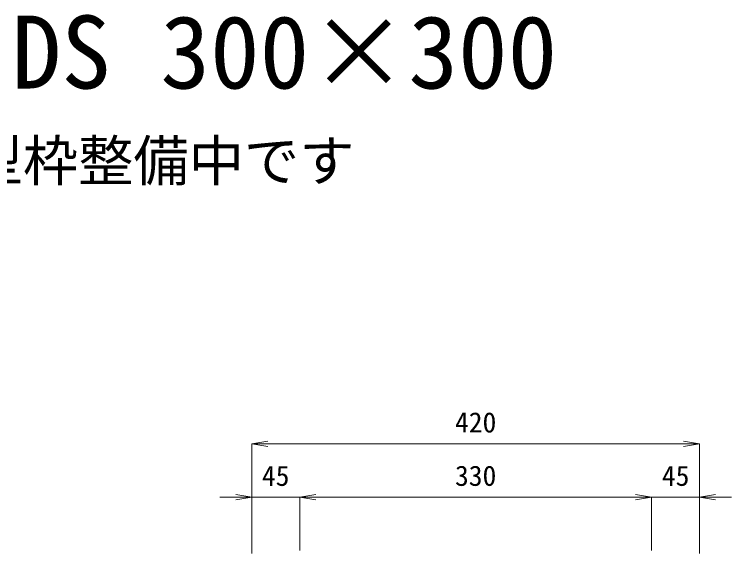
# Model space of a CAD drawing. Units: millimetres at full size, sheet at 1:20; some dimension numbers follow another scale. Extents: x 0 to 23340, y -4498 to 8520.
# Drawn here: x 645 to 1317, y 1828 to 2333 of the extents above; entities that cross this region are included whole.
import ezdxf
from ezdxf.enums import TextEntityAlignment as Align

# ---------------------------------------------------------------- set-up
doc = ezdxf.new("R2010")
doc.units = ezdxf.units.MM
doc.header["$LTSCALE"] = 20
doc.layers.add('0_2', color=7, linetype='Continuous', lineweight=13)
doc.layers.add('SUNPO', color=3, linetype='Continuous', lineweight=13)
doc.styles.add('ＭＳ ゴシック', font='')
doc.styles.get('ＭＳ ゴシック').set_extended_font_data('MS Gothic')

# ---------------------------------------------------------------- blocks, each defined once
blk = doc.blocks.new('open_arrow')
at = {"color": 0, "linetype": 'Continuous', "lineweight": -2}
blk.add_lwpolyline([(7.5, 1.25), (0, 0), (7.5, -1.25)], dxfattribs=at)

msp = doc.modelspace()

# ---------------------------------------------------------------- linework, layer by layer
at = {"layer": 'SUNPO'}
for p, q in [((1287.48, 1931.2), (867.48, 1931.2)), ((867.48, 1828.2), (867.48, 1931.2)), ((1287.48, 1828.2), (1287.48, 1931.2)), ((837.48, 1881.2), (942.48, 1881.2)), ((867.48, 1828.2), (867.48, 1881.2)), ((912.48, 1831.2), (912.48, 1881.2)), ((912.48, 1881.2), (1242.48, 1881.2)), ((912.48, 1831.2), (912.48, 1881.2)), ((1212.48, 1881.2), (1317.48, 1881.2)), ((1242.48, 1831.2), (1242.48, 1881.2)), ((1242.48, 1831.2), (1242.48, 1881.2)), ((1287.48, 1828.2), (1287.48, 1881.2))]:
    msp.add_line(p, q, dxfattribs=at)

# ---------------------------------------------------------------- block references
at = {"layer": 'SUNPO', "xscale": 2, "yscale": 2}
for p in [(867.48, 1931.2), (912.48, 1881.2), (912.48, 1881.2), (1287.48, 1881.2)]:
    msp.add_blockref('open_arrow', p, dxfattribs=at)
at = {"layer": 'SUNPO', "xscale": 2, "yscale": 2, "rotation": 180}
for p in [(1287.48, 1931.2), (867.48, 1881.2), (1242.48, 1881.2), (1242.48, 1881.2)]:
    msp.add_blockref('open_arrow', p, dxfattribs=at)

# ---------------------------------------------------------------- texts
at = {"layer": '0_2', "style": 'ＭＳ ゴシック'}
msp.add_text('HUDS 300×300', height=68.36, dxfattribs=at).set_placement((549.38, 2243.49), align=Align.BOTTOM_LEFT)
msp.add_text('※型枠整備中です', height=37.98, dxfattribs=at).set_placement((549.38, 2215.36), align=Align.TOP_LEFT)
at = {"layer": 'SUNPO', "style": 'ＭＳ ゴシック'}
for s, p in [('420', (1077.48, 1951.2)), ('45', (889.98, 1901.2)), ('330', (1077.48, 1901.2)), ('45', (1264.98, 1901.2))]:
    msp.add_text(s, height=18.99, dxfattribs=at).set_placement(p, align=Align.MIDDLE_CENTER)

doc.saveas('drawing.dxf')
